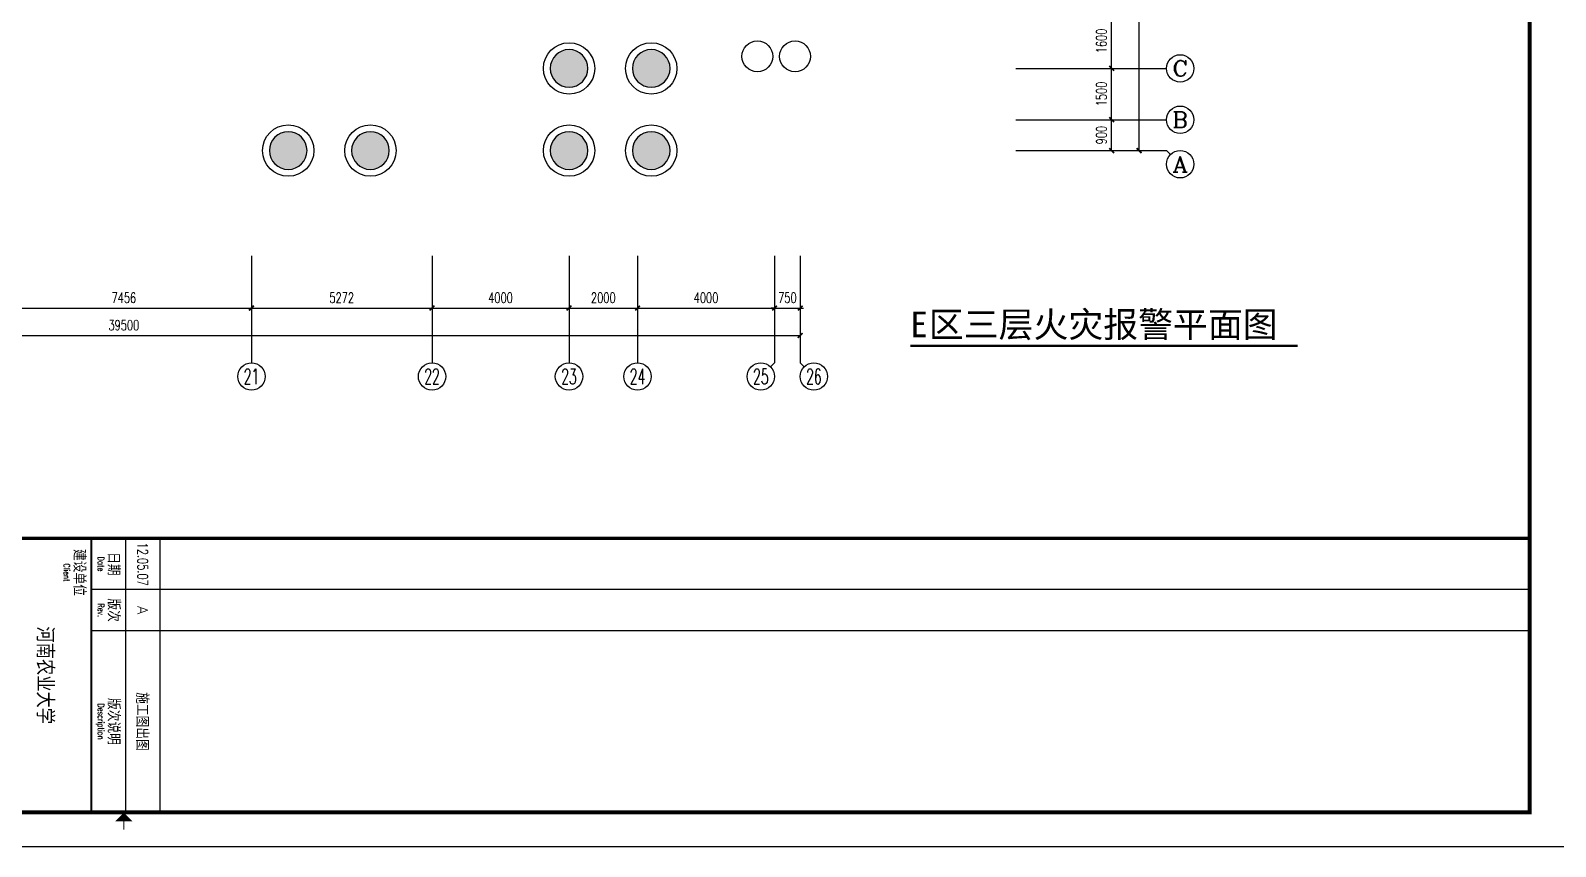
# Model space of a CAD drawing. Extents: x 190999 to 918899, y -200814 to 215286.
# Drawn here: x 705924 to 750453, y -81914 to -58091 of the extents above; entities that cross this region are included whole.
import ezdxf
from ezdxf.enums import TextEntityAlignment as Align

# ---------------------------------------------------------------- set-up
doc = ezdxf.new("R2010")
doc.units = 0
doc.header["$LTSCALE"] = 1000
doc.header["$MEASUREMENT"] = 0
doc.layers.get('Defpoints').update_dxf_attribs({"color": 1})
for name, color, linetype in [('A-外包装修', 250, 'Continuous'), ('AXIS', 3, 'Continuous'), ('AXIS_TEXT', 7, 'Continuous'), ('COLUMN', 2, 'Continuous'), ('DIM_SYMB', 3, 'Continuous'), ('PUB_HATCH', 250, 'Continuous'), ('PUB_TEXT', 7, 'Continuous'), ('图框', 189, 'Continuous')]:
    doc.layers.add(name, color=color, linetype=linetype)
doc.styles.add('_TCH_AXIS', font='COMPLEX', dxfattribs={"bigfont": 'GBCBIG'})
doc.styles.add('COMPLEX', font='COMPLEX')
doc.styles.add('DIM_FONT', font='SIMPLEX', dxfattribs={"width": 0.7, "bigfont": 'GBCBIG'})
doc.styles.add('HT', font='simhei.ttf')
doc.styles.add('TKZ1_tjhts.shx', font='tjromant.shx', dxfattribs={"bigfont": 'tjhts.shx'})
doc.styles.add('TKZ2_tjkts.shx', font='tjromant.shx', dxfattribs={"bigfont": 'tjkts.shx'})
doc.dimstyles.new('DIMN', dxfattribs={"dimtxt": 300, "dimasz": 100, "dimexe": 250, "dimexo": 300, "dimgap": 150, "dimtad": 1, "dimdec": 0, "dimzin": 0, "dimdsep": 46, "dimtxsty": 'DIM_FONT', "dimblk": 'ARCHTICK', "dimcen": 0.09, "dimclrt": 7, "dimazin": 2, "dimtfac": 1, "dimtdec": 0, "dimtix": 1, "dimtmove": 2, "dimatfit": 3, "dimfxl": 0, "dimtolj": 1, "dimtzin": 0, "dimarcsym": 0})

# ---------------------------------------------------------------- blocks, each defined once
blk = doc.blocks.new('TJAD_TK_A0')
at = {"layer": '图框'}
for p, q in [((973, -441.7), (973, 399.3)), ((2162, -441.7), (2162, 399.3)), ((2087, 389.3), (2087, -30.7)), ((2099, 389.3), (2099, -30.7)), ((2072, -10.7), (2152, -10.7)), ((2072, -20.7), (2152, -20.7)), ((2072, -30.7), (2152, -30.7))]:
    blk.add_line(p, q, dxfattribs=at)
at = {"layer": '图框', "const_width": 1.2}
blk.add_lwpolyline([(2152, -431.7), (2152, 389.3), (998, 389.3), (998, -431.7)], close=True, dxfattribs=at)
at = {"layer": '图框'}
for points, const_width in [([(2072, 389.3), (2072, -431.7)], 1), ([(2154.61, -21.2), (2157.11, -21.2)], 0.3), ([(2072, -30.7), (2152, -30.7)], 0.6)]:
    blk.add_lwpolyline(points, dxfattribs=dict(at, const_width=const_width))
blk.add_solid([(2154.61, -23.7), (2154.61, -18.7), (2152.11, -21.2)], dxfattribs=at)
at = {"layer": '图框', "color": 3, "style": 'TKZ1_tjhts.shx', "width": 0.7}
blk.add_text('12.05.07', height=3, dxfattribs=at).set_placement((2079.58, -15.7), align=Align.MIDDLE_CENTER)
at = {"layer": '图框', "color": 3, "style": 'TKZ1_tjhts.shx'}
for s, height, p in [('A', 3, (2093, -15.7)), ('施工图出图', 3.6, (2125.5, -15.83)), ('河南农业大学', 5, (2112, -44.2))]:
    blk.add_text(s, height=height, dxfattribs=at).set_placement(p, align=Align.MIDDLE_CENTER)
at = {"layer": '图框', "style": 'TKZ2_tjkts.shx'}
for s, p in [('日期', (2079.5, -24.16)), ('版次', (2093, -24.16)), ('版次说明', (2125.5, -24.16)), ('建设单位', (2082, -34.16))]:
    blk.add_text(s, height=3.6, dxfattribs=at).set_placement(p, align=Align.MIDDLE_CENTER)
at = {"layer": '图框', "style": 'TKZ2_tjkts.shx', "width": 0.8}
for s, p in [('Date', (2079.5, -27.86)), ('Rev.', (2093, -27.86)), ('Description', (2125.5, -27.86)), ('Client', (2082, -37.86))]:
    blk.add_text(s, height=1.8, dxfattribs=at).set_placement(p, align=Align.MIDDLE_CENTER)
blk = doc.blocks.new('_ArchTick')
at = {"const_width": 0.5}
blk.add_lwpolyline([(-0.7, -0.7), (0.7, 0.7)], dxfattribs=at)
blk = doc.blocks.new('*D637')
at = {"layer": 'AXIS', "color": 0, "lineweight": -2}
for p, q in [((736699, -60696), (737743, -60696)), ((737493, -61596), (737493, -60696)), ((736699, -61596), (737743, -61596))]:
    blk.add_line(p, q, dxfattribs=at)
at = {"layer": 'Defpoints', "color": 0}
for p in [(736399, -60696), (737493, -60696), (736399, -61596)]:
    blk.add_point(p, dxfattribs=at)
at = {"layer": 'AXIS', "color": 0, "lineweight": -2, "xscale": 100, "yscale": 100, "zscale": 100}
for p, rotation in [((737493, -60696), 90), ((737493, -61596), 270)]:
    blk.add_blockref('_ArchTick', p, dxfattribs=dict(at, rotation=rotation))
at = {"layer": 'AXIS', "color": 7, "insert": (737193, -61146), "char_height": 300, "attachment_point": 5, "rotation": 90, "style": 'DIM_FONT'}
blk.add_mtext('\\A1;900', dxfattribs=at)
blk = doc.blocks.new('*D638')
at = {"layer": 'AXIS', "color": 0, "lineweight": -2}
for p, q in [((736699, -59196), (737743, -59196)), ((737493, -60696), (737493, -59196)), ((736699, -60696), (737743, -60696))]:
    blk.add_line(p, q, dxfattribs=at)
at = {"layer": 'Defpoints', "color": 0}
for p in [(736399, -59196), (737493, -59196), (736399, -60696)]:
    blk.add_point(p, dxfattribs=at)
at = {"layer": 'AXIS', "color": 0, "lineweight": -2, "xscale": 100, "yscale": 100, "zscale": 100}
for p, rotation in [((737493, -59196), 90), ((737493, -60696), 270)]:
    blk.add_blockref('_ArchTick', p, dxfattribs=dict(at, rotation=rotation))
at = {"layer": 'AXIS', "color": 7, "insert": (737193, -59946), "char_height": 300, "attachment_point": 5, "rotation": 90, "style": 'DIM_FONT'}
blk.add_mtext('\\A1;1500', dxfattribs=at)
blk = doc.blocks.new('*D639')
at = {"layer": 'AXIS', "color": 0, "lineweight": -2}
for p, q in [((736699, -57596), (737743, -57596)), ((737493, -59196), (737493, -57596)), ((736699, -59196), (737743, -59196))]:
    blk.add_line(p, q, dxfattribs=at)
at = {"layer": 'Defpoints', "color": 0}
for p in [(736399, -57596), (737493, -57596), (736399, -59196)]:
    blk.add_point(p, dxfattribs=at)
at = {"layer": 'AXIS', "color": 0, "lineweight": -2, "xscale": 100, "yscale": 100, "zscale": 100}
for p, rotation in [((737493, -57596), 90), ((737493, -59196), 270)]:
    blk.add_blockref('_ArchTick', p, dxfattribs=dict(at, rotation=rotation))
at = {"layer": 'AXIS', "color": 7, "insert": (737193, -58396), "char_height": 300, "attachment_point": 5, "rotation": 90, "style": 'DIM_FONT'}
blk.add_mtext('\\A1;1600', dxfattribs=at)
blk = doc.blocks.new('*D664')
at = {"layer": 'AXIS', "color": 0, "lineweight": -2}
for p, q in [((736699, 26404), (738543, 26404)), ((738293, -61596), (738293, 26404)), ((736699, -61596), (738543, -61596))]:
    blk.add_line(p, q, dxfattribs=at)
at = {"layer": 'Defpoints', "color": 0}
for p in [(736399, 26404), (738293, 26404), (736399, -61596)]:
    blk.add_point(p, dxfattribs=at)
at = {"layer": 'AXIS', "color": 0, "lineweight": -2, "xscale": 100, "yscale": 100, "zscale": 100}
for p, rotation in [((738293, 26404), 90), ((738293, -61596), 270)]:
    blk.add_blockref('_ArchTick', p, dxfattribs=dict(at, rotation=rotation))
at = {"layer": 'AXIS', "color": 7, "insert": (737993, -17596), "char_height": 300, "attachment_point": 5, "rotation": 90, "style": 'DIM_FONT'}
blk.add_mtext('\\A1;88000', dxfattribs=at)
blk = doc.blocks.new('*D698')
at = {"layer": 'AXIS', "color": 0, "lineweight": -2}
for p, q in [((704921, -64968), (704921, -66443)), ((712376, -64968), (712376, -66443)), ((704921, -66193), (712376, -66193))]:
    blk.add_line(p, q, dxfattribs=at)
at = {"layer": 'Defpoints', "color": 0}
for p in [(704921, -64668), (712376, -64668), (712376, -66193)]:
    blk.add_point(p, dxfattribs=at)
at = {"layer": 'AXIS', "color": 0, "lineweight": -2, "xscale": 100, "yscale": 100, "zscale": 100, "rotation": 180}
blk.add_blockref('_ArchTick', (704921, -66193), dxfattribs=at)
at = {"layer": 'AXIS', "color": 0, "lineweight": -2, "xscale": 100, "yscale": 100, "zscale": 100}
blk.add_blockref('_ArchTick', (712376, -66193), dxfattribs=at)
at = {"layer": 'AXIS', "color": 7, "insert": (708649, -65893), "char_height": 300, "attachment_point": 5, "style": 'DIM_FONT'}
blk.add_mtext('\\A1;7456', dxfattribs=at)
blk = doc.blocks.new('*D699')
at = {"layer": 'AXIS', "color": 0, "lineweight": -2}
for p, q in [((712376, -64968), (712376, -66443)), ((717649, -64968), (717649, -66443)), ((712376, -66193), (717649, -66193))]:
    blk.add_line(p, q, dxfattribs=at)
at = {"layer": 'Defpoints', "color": 0}
for p in [(712376, -64668), (717649, -64668), (717649, -66193)]:
    blk.add_point(p, dxfattribs=at)
at = {"layer": 'AXIS', "color": 0, "lineweight": -2, "xscale": 100, "yscale": 100, "zscale": 100, "rotation": 180}
blk.add_blockref('_ArchTick', (712376, -66193), dxfattribs=at)
at = {"layer": 'AXIS', "color": 0, "lineweight": -2, "xscale": 100, "yscale": 100, "zscale": 100}
blk.add_blockref('_ArchTick', (717649, -66193), dxfattribs=at)
at = {"layer": 'AXIS', "color": 7, "insert": (715012, -65893), "char_height": 300, "attachment_point": 5, "style": 'DIM_FONT'}
blk.add_mtext('\\A1;5272', dxfattribs=at)
blk = doc.blocks.new('*D700')
at = {"layer": 'AXIS', "color": 0, "lineweight": -2}
for p, q in [((717649, -64968), (717649, -66443)), ((721649, -64968), (721649, -66443)), ((717649, -66193), (721649, -66193))]:
    blk.add_line(p, q, dxfattribs=at)
at = {"layer": 'Defpoints', "color": 0}
for p in [(717649, -64668), (721649, -64668), (721649, -66193)]:
    blk.add_point(p, dxfattribs=at)
at = {"layer": 'AXIS', "color": 0, "lineweight": -2, "xscale": 100, "yscale": 100, "zscale": 100, "rotation": 180}
blk.add_blockref('_ArchTick', (717649, -66193), dxfattribs=at)
at = {"layer": 'AXIS', "color": 0, "lineweight": -2, "xscale": 100, "yscale": 100, "zscale": 100}
blk.add_blockref('_ArchTick', (721649, -66193), dxfattribs=at)
at = {"layer": 'AXIS', "color": 7, "insert": (719649, -65893), "char_height": 300, "attachment_point": 5, "style": 'DIM_FONT'}
blk.add_mtext('\\A1;4000', dxfattribs=at)
blk = doc.blocks.new('*D701')
at = {"layer": 'AXIS', "color": 0, "lineweight": -2}
for p, q in [((721649, -64968), (721649, -66443)), ((723649, -64968), (723649, -66443)), ((721649, -66193), (723649, -66193))]:
    blk.add_line(p, q, dxfattribs=at)
at = {"layer": 'Defpoints', "color": 0}
for p in [(721649, -64668), (723649, -64668), (723649, -66193)]:
    blk.add_point(p, dxfattribs=at)
at = {"layer": 'AXIS', "color": 0, "lineweight": -2, "xscale": 100, "yscale": 100, "zscale": 100, "rotation": 180}
blk.add_blockref('_ArchTick', (721649, -66193), dxfattribs=at)
at = {"layer": 'AXIS', "color": 0, "lineweight": -2, "xscale": 100, "yscale": 100, "zscale": 100}
blk.add_blockref('_ArchTick', (723649, -66193), dxfattribs=at)
at = {"layer": 'AXIS', "color": 7, "insert": (722649, -65893), "char_height": 300, "attachment_point": 5, "style": 'DIM_FONT'}
blk.add_mtext('\\A1;2000', dxfattribs=at)
blk = doc.blocks.new('*D702')
at = {"layer": 'AXIS', "color": 0, "lineweight": -2}
for p, q in [((723649, -64968), (723649, -66443)), ((727649, -64968), (727649, -66443)), ((723649, -66193), (727649, -66193))]:
    blk.add_line(p, q, dxfattribs=at)
at = {"layer": 'Defpoints', "color": 0}
for p in [(723649, -64668), (727649, -64668), (727649, -66193)]:
    blk.add_point(p, dxfattribs=at)
at = {"layer": 'AXIS', "color": 0, "lineweight": -2, "xscale": 100, "yscale": 100, "zscale": 100, "rotation": 180}
blk.add_blockref('_ArchTick', (723649, -66193), dxfattribs=at)
at = {"layer": 'AXIS', "color": 0, "lineweight": -2, "xscale": 100, "yscale": 100, "zscale": 100}
blk.add_blockref('_ArchTick', (727649, -66193), dxfattribs=at)
at = {"layer": 'AXIS', "color": 7, "insert": (725649, -65893), "char_height": 300, "attachment_point": 5, "style": 'DIM_FONT'}
blk.add_mtext('\\A1;4000', dxfattribs=at)
blk = doc.blocks.new('*D703')
at = {"layer": 'AXIS', "color": 0, "lineweight": -2}
for p, q in [((727649, -64968), (727649, -66443)), ((728399, -64968), (728399, -66443)), ((727649, -66193), (727549, -66193)), ((727649, -66193), (728399, -66193)), ((728399, -66193), (728499, -66193))]:
    blk.add_line(p, q, dxfattribs=at)
at = {"layer": 'Defpoints', "color": 0}
for p in [(727649, -64668), (728399, -64668), (728399, -66193)]:
    blk.add_point(p, dxfattribs=at)
at = {"layer": 'AXIS', "color": 0, "lineweight": -2, "xscale": 100, "yscale": 100, "zscale": 100}
blk.add_blockref('_ArchTick', (727649, -66193), dxfattribs=at)
at = {"layer": 'AXIS', "color": 0, "lineweight": -2, "xscale": 100, "yscale": 100, "zscale": 100, "rotation": 180}
blk.add_blockref('_ArchTick', (728399, -66193), dxfattribs=at)
at = {"layer": 'AXIS', "color": 7, "insert": (728024, -65893), "char_height": 300, "attachment_point": 5, "style": 'DIM_FONT'}
blk.add_mtext('\\A1;750', dxfattribs=at)
blk = doc.blocks.new('*D704')
at = {"layer": 'AXIS', "color": 0, "lineweight": -2}
for p, q in [((688899, -64968), (688899, -67243)), ((728399, -64968), (728399, -67243)), ((688899, -66993), (728399, -66993))]:
    blk.add_line(p, q, dxfattribs=at)
at = {"layer": 'Defpoints', "color": 0}
for p in [(688899, -64668), (728399, -64668), (728399, -66993)]:
    blk.add_point(p, dxfattribs=at)
at = {"layer": 'AXIS', "color": 0, "lineweight": -2, "xscale": 100, "yscale": 100, "zscale": 100, "rotation": 180}
blk.add_blockref('_ArchTick', (688899, -66993), dxfattribs=at)
at = {"layer": 'AXIS', "color": 0, "lineweight": -2, "xscale": 100, "yscale": 100, "zscale": 100}
blk.add_blockref('_ArchTick', (728399, -66993), dxfattribs=at)
at = {"layer": 'AXIS', "color": 7, "insert": (708649, -66693), "char_height": 300, "attachment_point": 5, "style": 'DIM_FONT'}
blk.add_mtext('\\A1;39500', dxfattribs=at)
blk = doc.blocks.new('_AXISO')
blk.add_circle((0, 0), 0.5)
at = {"layer": 'AXIS_TEXT', "style": 'COMPLEX', "width": 1.041667}
blk.add_attdef('A', text='', height=0.56, dxfattribs=at).set_placement((-0.25, -0.28), (0.25, -0.28), align=Align.FIT)

msp = doc.modelspace()

# ---------------------------------------------------------------- hatches: boundary and pattern name
at = {"layer": 'PUB_HATCH'}
for points in [[(721098.5, -59196.3, 1), (722198.5, -59196.3, 1)], [(724598.5, -59196.3, 1), (723498.5, -59196.3, 1)], [(713998.5, -61596.3, 1), (712898.5, -61596.3, 1)], [(716398.5, -61596.3, 1), (715298.5, -61596.3, 1)], [(722198.5, -61596.3, 1), (721098.5, -61596.3, 1)], [(724598.5, -61596.3, 1), (723498.5, -61596.3, 1)]]:
    msp.add_hatch(color=256, dxfattribs=at).paths.add_polyline_path(points)

# ---------------------------------------------------------------- linework, layer by layer
at = {"layer": 'A-外包装修'}
for centre, radius in [((721648.5, -59196.3), 750), ((724048.5, -59196.3), 750), ((727148.5, -58846.3), 450), ((728248.5, -58846.3), 450), ((713448.5, -61596.3), 750), ((715848.5, -61596.3), 750), ((721648.5, -61596.3), 750), ((724048.5, -61596.3), 750)]:
    msp.add_circle(centre, radius, dxfattribs=at)
at = {"layer": 'AXIS'}
for p, q in [((734698.5, -59196.3), (739093, -59196.3)), ((734698.5, -60696.3), (739093, -60696.3)), ((734698.5, -61596.3), (739093, -61596.3)), ((739210.1, -61713.5), (739093, -61596.3)), ((712376.5, -64667.8), (712376.5, -67792.8)), ((717648.5, -64667.8), (717648.5, -67792.8)), ((721648.5, -64667.8), (721648.5, -67792.8)), ((723648.5, -64667.8), (723648.5, -67792.8)), ((727648.5, -64667.8), (727648.5, -67792.8)), ((728398.5, -64667.8), (728398.5, -67792.8)), ((727531.4, -67910), (727648.5, -67792.8)), ((728515.7, -67910), (728398.5, -67792.8))]:
    msp.add_line(p, q, dxfattribs=at)
at = {"layer": 'COLUMN'}
for centre, start, end in [((721648.5, -59196.3), 0, 180), ((724048.5, -59196.3), 0, 180), ((721648.5, -59196.3), 180, 0), ((724048.5, -59196.3), 180, 0), ((713448.5, -61596.3), 0, 180), ((715848.5, -61596.3), 0, 180), ((721648.5, -61596.3), 0, 180), ((724048.5, -61596.3), 0, 180), ((713448.5, -61596.3), 180, 0), ((715848.5, -61596.3), 180, 0), ((721648.5, -61596.3), 180, 0), ((724048.5, -61596.3), 180, 0)]:
    msp.add_arc(centre, 550, start, end, dxfattribs=at)
at = {"layer": 'DIM_SYMB', "const_width": 70}
msp.add_lwpolyline([(731613.7, -67294.4), (742919.9, -67294.4)], dxfattribs=at)

# ---------------------------------------------------------------- block references
at = {"layer": 'AXIS'}
ref = msp.add_blockref('_AXISO', (739493, -59196.3), dxfattribs=dict(at, xscale=800, yscale=800, zscale=800))
ref.add_attrib('A', 'C', dxfattribs={"layer": 'AXIS_TEXT', "height": 452.5, "style": '_TCH_AXIS', "width": 1.4}).set_placement((739266.7, -59422.6), (739719.3, -59422.6), align=Align.FIT)
ref = msp.add_blockref('_AXISO', (739493, -60696.3), dxfattribs=dict(at, xscale=800, yscale=800, zscale=800))
ref.add_attrib('A', 'B', dxfattribs={"layer": 'AXIS_TEXT', "height": 452.5, "style": '_TCH_AXIS', "width": 1.235294}).set_placement((739266.7, -60922.6), (739719.3, -60922.6), align=Align.FIT)
ref = msp.add_blockref('_AXISO', (739493, -61996.3), dxfattribs=dict(at, xscale=800, yscale=800, zscale=800))
ref.add_attrib('A', 'A', dxfattribs={"layer": 'AXIS_TEXT', "height": 452.5, "style": '_TCH_AXIS', "width": 1.166667}).set_placement((739266.7, -62222.6), (739719.3, -62222.6), align=Align.FIT)
ref = msp.add_blockref('_AXISO', (712376.5, -68192.8), dxfattribs=dict(at, xscale=800, yscale=800, zscale=800))
ref.add_attrib('A', '21', dxfattribs={"layer": 'AXIS_TEXT', "height": 452.55, "style": '_TCH_AXIS', "width": 0.724138}).set_placement((712150.2, -68419.1), (712602.7, -68419.1), align=Align.FIT)
ref = msp.add_blockref('_AXISO', (717648.5, -68192.8), dxfattribs=dict(at, xscale=800, yscale=800, zscale=800))
ref.add_attrib('A', '22', dxfattribs={"layer": 'AXIS_TEXT', "height": 452.55, "style": '_TCH_AXIS', "width": 0.617647}).set_placement((717422.3, -68419.1), (717874.8, -68419.1), align=Align.FIT)
ref = msp.add_blockref('_AXISO', (721648.5, -68192.8), dxfattribs=dict(at, xscale=800, yscale=800, zscale=800))
ref.add_attrib('A', '23', dxfattribs={"layer": 'AXIS_TEXT', "height": 452.55, "style": '_TCH_AXIS', "width": 0.617647}).set_placement((721422.3, -68419.1), (721874.8, -68419.1), align=Align.FIT)
ref = msp.add_blockref('_AXISO', (723648.5, -68192.8), dxfattribs=dict(at, xscale=800, yscale=800, zscale=800))
ref.add_attrib('A', '24', dxfattribs={"layer": 'AXIS_TEXT', "height": 452.55, "style": '_TCH_AXIS', "width": 0.583333}).set_placement((723422.3, -68419.1), (723874.8, -68419.1), align=Align.FIT)
ref = msp.add_blockref('_AXISO', (727248.5, -68192.8), dxfattribs=dict(at, xscale=800, yscale=800, zscale=800))
ref.add_attrib('A', '25', dxfattribs={"layer": 'AXIS_TEXT', "height": 452.55, "style": '_TCH_AXIS', "width": 0.617647}).set_placement((727022.3, -68419.1), (727474.8, -68419.1), align=Align.FIT)
ref = msp.add_blockref('_AXISO', (728798.5, -68192.8), dxfattribs=dict(at, xscale=800, yscale=800, zscale=800))
ref.add_attrib('A', '26', dxfattribs={"layer": 'AXIS_TEXT', "height": 452.55, "style": '_TCH_AXIS', "width": 0.617647}).set_placement((728572.3, -68419.1), (729024.8, -68419.1), align=Align.FIT)
at = {"layer": '图框', "xscale": 100, "yscale": 100, "zscale": 100, "rotation": 270}
for p in [(710768.8, 134286.5), (710768.8, 15386.5)]:
    msp.add_blockref('TJAD_TK_A0', p, dxfattribs=at)

# ---------------------------------------------------------------- texts
at = {"layer": 'PUB_TEXT', "style": 'HT'}
for s, height, p in [('E', 746.8, (731613.7, -67044.7)), ('区三层火灾报警平面图', 746.84, (732153.8, -67044.7))]:
    msp.add_text(s, height=height, dxfattribs=at).set_placement(p)

# ---------------------------------------------------------------- dimensions: what is measured, and where the dimension line sits
at = {"layer": 'AXIS'}
for p1, p2, distance, picture, middle in [((736398.5, -61596.3), (736398.5, 26403.7), -1894.4, '*D664', (737993, -17596.3)), ((736398.5, -59196.3), (736398.5, -57596.3), -1094.4, '*D639', (737193, -58396.3)), ((736398.5, -60696.3), (736398.5, -59196.3), -1094.4, '*D638', (737193, -59946.3)), ((736398.5, -61596.3), (736398.5, -60696.3), -1094.4, '*D637', (737193, -61146.3)), ((688898.5, -64667.8), (728398.5, -64667.8), -2325, '*D704', (708648.5, -66692.8)), ((704920.6, -64667.8), (712376.5, -64667.8), -1525, '*D698', (708648.5, -65892.8)), ((712376.5, -64667.8), (717648.5, -64667.8), -1525, '*D699', (715012.5, -65892.8)), ((717648.5, -64667.8), (721648.5, -64667.8), -1525, '*D700', (719648.5, -65892.8)), ((721648.5, -64667.8), (723648.5, -64667.8), -1525, '*D701', (722648.5, -65892.8)), ((723648.5, -64667.8), (727648.5, -64667.8), -1525, '*D702', (725648.5, -65892.8)), ((727648.5, -64667.8), (728398.5, -64667.8), -1525, '*D703', (728023.5, -65892.8))]:
    dim = msp.add_aligned_dim(p1=p1, p2=p2, distance=distance, dimstyle='DIMN', dxfattribs=at)
    dim.commit()
    dim.dimension.update_dxf_attribs({"geometry": picture, "text_midpoint": middle})

doc.saveas('drawing.dxf')
